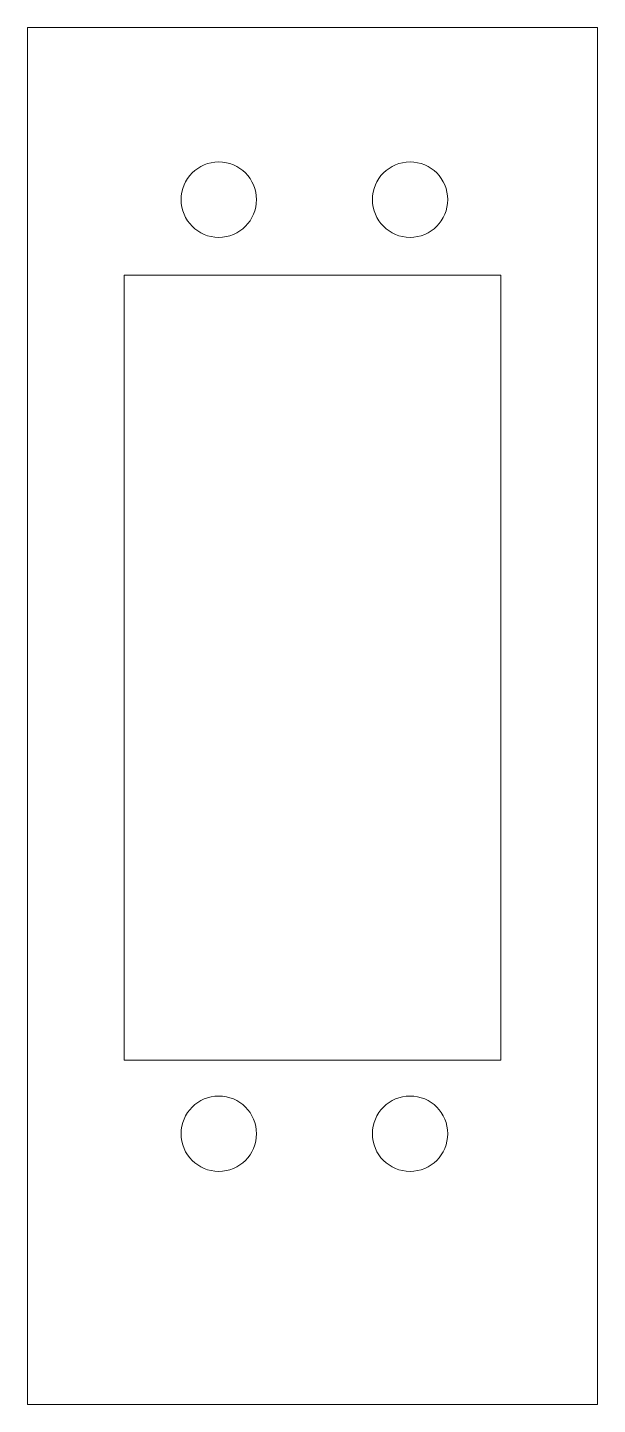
# Paper-space layout '_Posterior' of a CAD drawing. Header units: millimetres. Extents: x -14.8 to 14.8, y -38.1 to 33.1.
import ezdxf

# ---------------------------------------------------------------- set-up
doc = ezdxf.new("R2010")
doc.units = ezdxf.units.MM

psp = doc.layouts.new('_Posterior')

# ---------------------------------------------------------------- linework, layer by layer
at = {"color": 7, "linetype": 'Continuous', "lineweight": 15}
for p, q in [((-14.75, 33.1), (14.75, 33.1)), ((-14.75, -38.1), (-14.75, 33.1)), ((14.75, 33.1), (14.75, -38.1)), ((-9.75, 20.3), (9.75, 20.3)), ((-9.75, -20.3), (-9.75, 20.3)), ((9.75, 20.3), (9.75, -20.3)), ((9.75, -20.3), (-9.75, -20.3)), ((14.75, -38.1), (-14.75, -38.1))]:
    psp.add_line(p, q, dxfattribs=at)
for centre in [(-4.85, 24.2), (5.05, 24.2), (-4.85, -24.1), (5.05, -24.1)]:
    psp.add_circle(centre, 1.95, dxfattribs=at)

doc.saveas('drawing.dxf')
